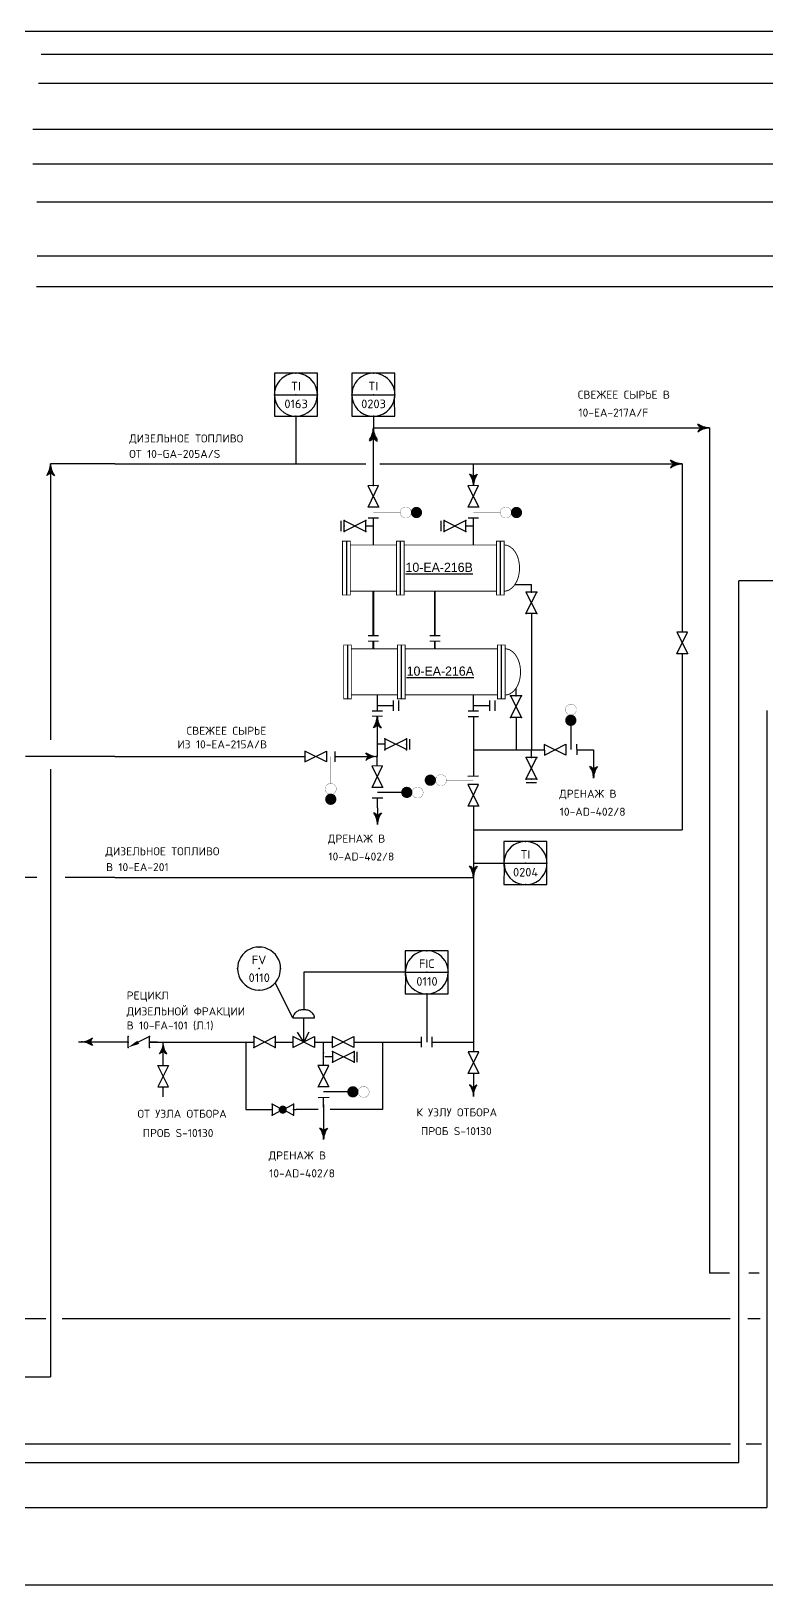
# Model space of a CAD drawing. Extents: x 78 to 490, y 181 to 404.
# Drawn here: x 307.84 to 319.8, y 185.82 to 211.07 of the extents above; entities that cross this region are included whole.
import ezdxf
from ezdxf.enums import TextEntityAlignment as Align

# ---------------------------------------------------------------- set-up
doc = ezdxf.new("R2010")
doc.units = 0
doc.linetypes.add('HIDDEN', pattern=[0.125, 0.0625, -0.0625])
doc.linetypes.add('SDASH', pattern=[0.09375, 0.046875, -0.046875])
doc.layers.get('0').update_dxf_attribs({"linetype": 'CONTINUOUS'})
for name, color, linetype in [('IN-ATTRIBS', 7, 'CONTINUOUS'), ('IN-ELECTRICAL', 7, 'HIDDEN'), ('IN-EQUIPMENT', 7, 'CONTINUOUS'), ('IN-INST-TAP', 7, 'CONTINUOUS'), ('IN-INSTRUMENT', 7, 'SDASH'), ('IN-MAJ-PROC', 7, 'CONTINUOUS'), ('IN-MIN-PROC', 7, 'CONTINUOUS'), ('IN-PNEUMATIC', 7, 'CONTINUOUS'), ('IN-TEXT', 51, 'CONTINUOUS')]:
    doc.layers.add(name, color=color, linetype=linetype)
doc.styles.add('ATTRIBS', font='SIMPLEX', dxfattribs={"width": 0.8, "height": 0.125})
doc.styles.add('B2', font='AU101S01', dxfattribs={"height": 0.14})
doc.styles.add('NARROW', font='simplex', dxfattribs={"width": 0.75, "height": 0.1})
doc.styles.add('S1', font='simplex.shx')
doc.styles.add('SIMPLEX', font='SIMPLEX.shx')

# ---------------------------------------------------------------- blocks, each defined once
blk = doc.blocks.new('VALVTEXT')
at = {"layer": 'IN-ATTRIBS'}
for p in [(0, 0.0625), (0, 0), (0.25, 0.0625), (0.25, 0), (0, -0.0625), (0.25, -0.0625)]:
    blk.add_point(p, dxfattribs=at)
at = {"layer": 'IN-ATTRIBS', "style": 'S1', "flags": 1}
for tag, p in [('IDNUM', (0.125, 0.5625)), ('DWGNO', (0.125, 0.4375)), ('FILENO', (0.125, 0.3125))]:
    blk.add_attdef(tag, text='', height=0.1, dxfattribs=at).set_placement(p, align=Align.CENTER)
at = {"layer": 'IN-ATTRIBS', "style": 'S1'}
for tag, p in [('MODE', (0.125, 0.078125)), ('SIZE', (0.125, -0.1875))]:
    blk.add_attdef(tag, text='', height=0.1, dxfattribs=at).set_placement(p, align=Align.CENTER)
blk = doc.blocks.new('PE2')
for points in [[(0, 0, 0.150368), (0.188, 0.062, 0.150368)], [(0.125, 0, 0.206864), (0.188, 0.062, 0.206864)], [(0.125, 0, -0.206864), (0.188, -0.062, -0.206864)]]:
    blk.add_lwpolyline(points, format="xyb")
blk.add_arc((-0.008, -0.336), 0.336, 54.4623, 88.6678)
for points in [[(0, 0), (0.125, 0), (0.04, 0.003), (0.141, 0.008)], [(0, 0), (0.125, 0), (0.04, -0.003), (0.141, -0.008)], [(0.04, 0.003), (0.141, 0.008), (0.079, 0.011), (0.156, 0.019)], [(0.079, 0.011), (0.156, 0.019), (0.117, 0.024), (0.169, 0.031)], [(0.117, 0.024), (0.169, 0.031), (0.154, 0.041), (0.179, 0.046)], [(0.154, 0.041), (0.179, 0.046), (0.188, 0.062)], [(0.04, -0.003), (0.141, -0.008), (0.079, -0.011), (0.156, -0.019)], [(0.079, -0.011), (0.156, -0.019), (0.117, -0.024), (0.169, -0.031)], [(0.117, -0.024), (0.169, -0.031), (0.154, -0.041), (0.179, -0.046)], [(0.154, -0.041), (0.179, -0.046), (0.188, -0.062)]]:
    blk.add_solid(points)
blk = doc.blocks.new('BUBTEXT')
at = {"layer": 'IN-ATTRIBS'}
for p in [(0, 0.25), (-0.25, 0), (0, 0), (0.25, 0), (0, -0.25)]:
    blk.add_point(p, dxfattribs=at)
at = {"layer": 'IN-ATTRIBS', "flags": 1}
for tag, style, width, p in [('DWGNO', 'ATTRIBS', 0.8, (0.003, 0.447)), ('IDNUM', 'ATTRIBS', 0.8, (0.009, 0.584)), ('FILENO', 'ATTRIBS', 0.8, (-0.003, 0.311)), ('LOC', 'ATTRIBS', 0.8, (-0.08, -0.422)), ('SIG', 'ATTRIBS', 0.8, (-0.087, -0.563)), ('INSTALL', 'ATTRIBS', 0.8, (-0.087, -0.699)), ('DATE', 'ATTRIBS', 0.8, (-0.088, -0.969)), ('SERV', 'ATTRIBS', 0.8, (-0.083, -0.838)), ('DES', 'NARROW', 0.75, (-0.087, -1.102)), ('CSYS', 'NARROW', 0.75, (-0.087, -1.243))]:
    blk.add_attdef(tag, text='', height=0.1, dxfattribs=dict(at, style=style, width=width)).set_placement(p, align=Align.CENTER)
at = {"layer": 'IN-ATTRIBS', "style": 'ATTRIBS', "flags": 1}
blk.add_attdef('SYSCDI', text='', height=0.1, dxfattribs=at).set_placement((-0.312, 0.312), align=Align.RIGHT)
at = {"layer": 'IN-ATTRIBS', "style": 'ATTRIBS'}
blk.add_attdef('SYSCDV', text='', height=0.1, dxfattribs=at).set_placement((-0.312, 0.141), align=Align.RIGHT)
at = {"layer": 'IN-ATTRIBS', "style": 'S1'}
for tag, p in [('A1', (0.323, 0.115)), ('XT', (0.324, 0.257)), ('A2', (0.323, -0.035)), ('A3', (0.323, -0.185)), ('RES', (0.323, -0.342))]:
    blk.add_attdef(tag, p, '', height=0.1, dxfattribs=at)
for tag, p in [('INSTTYPE', (0, 0.05)), ('TAGNUM', (0.002, -0.156)), ('MD', (0.402, -0.565)), ('SZ', (0.402, -0.696))]:
    blk.add_attdef(tag, text='', height=0.1, dxfattribs=at).set_placement(p, align=Align.CENTER)

msp = doc.modelspace()

# ---------------------------------------------------------------- linework, layer by layer
at = {"color": 6}
for p, q in [((79.948, 211.074), (463.566, 211.074)), ((79.948, 185.824), (463.566, 185.824))]:
    msp.add_line(p, q, dxfattribs=at)
at = {"color": 5, "linetype": 'Continuous'}
for p, q in [((307.959, 210.227), (342.32, 210.227)), ((315.703, 202.083), (315.969, 202.083)), ((315.969, 201.958), (315.969, 202.083)), ((315.969, 201.608), (315.969, 201.37)), ((315.969, 201.37), (315.969, 199.393)), ((315.719, 200.27), (315.719, 200.395)), ((315.719, 199.92), (315.719, 199.393)), ((313.464, 199.132), (313.464, 199.285)), ((313.464, 199.132), (313.464, 199.285)), ((315.026, 199.393), (316.179, 199.393)), ((316.704, 199.393), (316.98, 199.393)), ((316.98, 199.393), (316.98, 198.936)), ((313.469, 198.453), (313.469, 198.607)), ((313.469, 198.453), (313.469, 198.183)), ((309.983, 194.266), (309.983, 194.641)), ((311.331, 194.646), (311.331, 193.547)), ((313.547, 194.646), (313.547, 193.547)), ((315.026, 194.646), (315.026, 194.486)), ((315.026, 194.136), (315.026, 193.76)), ((309.983, 193.755), (309.983, 193.916)), ((312.593, 193.587), (312.593, 193.741)), ((311.331, 193.547), (311.754, 193.547)), ((312.506, 193.547), (312.144, 193.547)), ((312.593, 193.63), (312.593, 193.06)), ((313.547, 193.547), (312.699, 193.547))]:
    msp.add_line(p, q, dxfattribs=at)
at = {"color": 3}
for p, q in [((307.865, 209.478), (343.766, 209.478)), ((307.867, 208.919), (342.258, 208.919)), ((277.231, 189.204), (308.155, 189.204)), ((278.822, 188.115), (319.205, 188.115)), ((319.458, 188.115), (319.71, 188.115)), ((278.841, 187.811), (319.34, 187.811)), ((278.827, 187.08), (319.796, 187.08))]:
    msp.add_line(p, q, dxfattribs=at)
at = {"color": 3, "linetype": 'Continuous'}
for p, q in [((307.933, 208.301), (309.197, 208.301)), ((309.197, 208.301), (320.023, 208.301)), ((307.935, 207.42), (309.197, 207.42)), ((309.197, 207.42), (320.023, 207.42)), ((309.197, 206.916), (307.928, 206.916)), ((320.023, 206.916), (309.197, 206.916)), ((313.401, 204.626), (318.861, 204.626)), ((318.861, 204.626), (318.861, 190.891)), ((313.401, 203.678), (313.401, 204.501)), ((308.155, 204.041), (308.155, 199.554)), ((309.197, 204.041), (308.155, 204.041)), ((309.197, 204.041), (313.28, 204.041)), ((313.507, 204.041), (315.05, 204.041)), ((315.026, 204.041), (318.419, 204.041)), ((315.026, 203.687), (315.026, 204.041)), ((318.419, 204.041), (318.419, 201.305)), ((319.34, 187.811), (319.34, 202.141)), ((320.023, 202.141), (319.34, 202.141)), ((318.419, 200.956), (318.419, 198.095)), ((319.796, 200.033), (319.796, 187.08)), ((313.464, 199.941), (313.464, 199.285)), ((315.026, 199.934), (315.026, 198.963)), ((309.197, 199.285), (307.75, 199.285)), ((309.197, 199.285), (312.289, 199.285)), ((312.778, 199.285), (313.339, 199.285)), ((308.155, 199.082), (308.155, 192.592)), ((315.026, 198.481), (315.026, 194.646)), ((315.026, 198.095), (318.419, 198.095)), ((307.934, 197.317), (307.275, 197.317)), ((309.197, 197.317), (308.391, 197.317)), ((309.197, 197.317), (310.714, 197.317)), ((310.651, 197.317), (315.026, 197.317)), ((309.415, 194.646), (308.609, 194.646)), ((309.891, 194.646), (309.765, 194.646)), ((309.765, 194.646), (311.456, 194.646)), ((311.806, 194.646), (312.094, 194.646)), ((312.444, 194.646), (312.731, 194.646)), ((313.081, 194.646), (314.181, 194.646)), ((314.356, 194.646), (315.026, 194.646)), ((308.155, 192.82), (308.155, 189.204)), ((319.189, 190.891), (318.861, 190.891)), ((319.671, 190.891), (319.5, 190.891)), ((308.078, 190.149), (306.905, 190.149)), ((319.2, 190.149), (308.344, 190.149)), ((319.684, 190.149), (319.488, 190.149))]:
    msp.add_line(p, q, dxfattribs=at)
at = {"linetype": 'Continuous'}
for p, q in [((311.792, 205.164), (312.492, 205.164)), ((313.051, 205.164), (313.751, 205.164)), ((316.351, 199.393), (316.358, 199.393)), ((315.522, 197.554), (316.222, 197.554)), ((313.919, 195.779), (314.619, 195.779))]:
    msp.add_line(p, q, dxfattribs=at)
at = {"color": 2}
for p, q in [((313.485, 203.688), (313.31, 203.686)), ((313.31, 203.686), (313.489, 203.338)), ((313.314, 203.336), (313.485, 203.688)), ((315.11, 203.688), (314.935, 203.686)), ((314.935, 203.686), (315.114, 203.338)), ((314.939, 203.336), (315.11, 203.688)), ((313.489, 203.338), (313.314, 203.338)), ((315.114, 203.338), (314.939, 203.338)), ((312.873, 203.116), (312.873, 202.948)), ((313.276, 203.119), (312.926, 202.944)), ((312.926, 202.944), (312.926, 203.119)), ((312.926, 203.119), (313.276, 202.944)), ((313.276, 202.944), (313.276, 203.119)), ((313.276, 203.032), (313.401, 203.032)), ((314.498, 203.116), (314.498, 202.948)), ((314.901, 203.119), (314.551, 202.944)), ((314.551, 202.944), (314.551, 203.119)), ((314.551, 203.119), (314.901, 202.944)), ((314.901, 202.944), (314.901, 203.119)), ((314.901, 203.032), (315.026, 203.032)), ((315.881, 201.608), (316.056, 201.958)), ((316.056, 201.958), (315.881, 201.958)), ((315.881, 201.958), (316.056, 201.608)), ((316.056, 201.608), (315.881, 201.608)), ((318.505, 201.306), (318.33, 201.304)), ((318.33, 201.304), (318.509, 200.956)), ((318.334, 200.954), (318.505, 201.306)), ((318.509, 200.956), (318.334, 200.956)), ((315.632, 199.92), (315.807, 200.27)), ((315.632, 200.27), (315.807, 199.92)), ((315.807, 200.27), (315.632, 200.27)), ((315.807, 199.92), (315.632, 199.92)), ((316.612, 199.782), (316.612, 199.397)), ((313.589, 199.484), (313.464, 199.484)), ((313.939, 199.397), (313.589, 199.572)), ((313.589, 199.397), (313.939, 199.572)), ((313.589, 199.572), (313.589, 199.397)), ((313.939, 199.572), (313.939, 199.397)), ((313.992, 199.4), (313.992, 199.568)), ((316.179, 199.48), (316.18, 199.305)), ((316.53, 199.309), (316.179, 199.48)), ((316.18, 199.305), (316.528, 199.484)), ((316.528, 199.484), (316.528, 199.309)), ((316.703, 199.486), (316.705, 199.311)), ((312.289, 199.198), (312.639, 199.373)), ((312.289, 199.373), (312.289, 199.198)), ((312.639, 199.198), (312.289, 199.373)), ((312.639, 199.373), (312.639, 199.198)), ((312.778, 199.201), (312.778, 199.369)), ((315.881, 198.918), (316.056, 199.268)), ((315.881, 199.268), (316.056, 198.918)), ((316.056, 199.268), (315.881, 199.268)), ((315.969, 199.268), (315.969, 199.393)), ((313.551, 199.133), (313.376, 199.131)), ((313.376, 199.131), (313.555, 198.783)), ((313.38, 198.781), (313.551, 199.133)), ((313.555, 198.783), (313.38, 198.783)), ((315.112, 198.964), (314.937, 198.962)), ((315.112, 198.831), (314.937, 198.829)), ((314.937, 198.829), (315.116, 198.481)), ((314.941, 198.479), (315.112, 198.831)), ((316.056, 198.918), (315.881, 198.918)), ((315.885, 198.864), (316.053, 198.864)), ((313.557, 198.608), (313.382, 198.606)), ((313.854, 198.7), (313.468, 198.7)), ((315.116, 198.481), (314.941, 198.481)), ((312.094, 195.04), (312.444, 195.04)), ((312.269, 194.646), (312.269, 195.04)), ((309.415, 194.559), (309.415, 194.734)), ((312.731, 194.734), (312.731, 194.559)), ((313.081, 194.559), (312.731, 194.734)), ((312.731, 194.559), (313.081, 194.734)), ((313.081, 194.734), (313.081, 194.559)), ((312.737, 194.317), (313.087, 194.492)), ((312.737, 194.492), (312.737, 194.317)), ((313.087, 194.317), (312.737, 194.492)), ((313.087, 194.492), (313.087, 194.317)), ((313.14, 194.321), (313.14, 194.489)), ((312.675, 194.267), (312.5, 194.265)), ((312.5, 194.265), (312.679, 193.917)), ((312.504, 193.915), (312.675, 194.267)), ((312.737, 194.405), (312.612, 194.405)), ((312.679, 193.917), (312.504, 193.917)), ((312.681, 193.742), (312.506, 193.74)), ((312.977, 193.834), (312.592, 193.834))]:
    msp.add_line(p, q, dxfattribs=at)
for p, q in [((313.464, 198.953), (313.464, 198.961)), ((312.588, 194.266), (312.588, 194.646)), ((312.588, 194.471), (312.588, 194.646))]:
    msp.add_line(p, q)
at = {"color": 7}
for q in [(312.168, 194.804), (312.359, 194.811)]:
    msp.add_line((312.269, 194.646), q, dxfattribs=at)
for points in [[(312.492, 205.11), (312.492, 205.514), (311.792, 205.514), (311.792, 205.11)], [(313.751, 205.11), (313.751, 205.514), (313.051, 205.514), (313.051, 205.11)], [(311.792, 205.11), (311.792, 204.814), (312.492, 204.814), (312.492, 205.11)], [(313.051, 205.11), (313.051, 204.814), (313.751, 204.814), (313.747, 205.11)], [(316.222, 197.5), (316.222, 197.904), (315.522, 197.904), (315.522, 197.5)], [(315.526, 197.5), (315.522, 197.204), (316.222, 197.204), (316.218, 197.5)], [(314.619, 195.725), (314.619, 196.129), (313.919, 196.129), (313.919, 195.725)], [(313.923, 195.725), (313.919, 195.429), (314.619, 195.429), (314.619, 195.725)]]:
    msp.add_lwpolyline(points)
at = {"color": 2}
for points, const_width in [([(313.926, 203.34, 1), (313.926, 203.161, 1)], 0.0035), ([(314.101, 203.296, 1), (314.101, 203.205, 1)], 0.091), ([(315.551, 203.34, 1), (315.551, 203.161, 1)], 0.0035), ([(315.726, 203.296, 1), (315.726, 203.205, 1)], 0.091), ([(316.7, 200.047, 1), (316.522, 200.049, 1)], 0.0035), ([(316.655, 199.873, 1), (316.564, 199.874, 1)], 0.091), ([(314.326, 198.855, 1), (314.326, 198.946, 1)], 0.091), ([(314.501, 198.811, 1), (314.501, 198.99, 1)], 0.0035), ([(312.798, 198.759, 1), (312.619, 198.759, 1)], 0.0035), ([(313.944, 198.657, 1), (313.945, 198.748, 1)], 0.091), ([(314.119, 198.611, 1), (314.121, 198.79, 1)], 0.0035), ([(312.754, 198.591, 1), (312.663, 198.591, 1)], 0.091), ([(313.068, 193.791, 1), (313.069, 193.882, 1)], 0.091), ([(313.242, 193.746, 1), (313.244, 193.924, 1)], 0.0035), ([(311.896, 193.547, 1), (311.962, 193.547, 1)], 0.0656)]:
    msp.add_lwpolyline(points, format="xyb", close=True, dxfattribs=dict(at, const_width=const_width))
for points, const_width in [([(313.839, 203.251), (313.401, 203.251)], 0.007), ([(315.464, 203.251), (315.026, 203.251)], 0.007), ([(312.709, 198.846), (312.709, 199.284)], 0.007), ([(314.589, 198.901), (315.026, 198.901)], 0.007), ([(314.181, 194.734), (314.181, 194.559)], 0.021), ([(314.356, 194.734), (314.356, 194.559)], 0.021)]:
    msp.add_lwpolyline(points, dxfattribs=dict(at, const_width=const_width))
msp.add_lwpolyline([(312.444, 195.04, 0.126822), (312.431, 195.088, 0.10607), (312.392, 195.133, 0.085783), (312.338, 195.161, 0.075445), (312.269, 195.171, 0.075445), (312.2, 195.161, 0.085783), (312.145, 195.133, 0.10607), (312.106, 195.088, 0.126822), (312.094, 195.04)], format="xyb", dxfattribs=at)
for points in [[(309.765, 194.559), (309.765, 194.734), (309.58, 194.641)], [(311.871, 193.576), (311.754, 193.634), (311.754, 193.459), (311.871, 193.517)], [(311.988, 193.576), (312.104, 193.634), (312.104, 193.459), (311.988, 193.517)]]:
    msp.add_lwpolyline(points, dxfattribs=at)
for points in [[(311.456, 194.559), (311.806, 194.734), (311.806, 194.559), (311.456, 194.734)], [(312.094, 194.559), (312.444, 194.734), (312.444, 194.559), (312.094, 194.734)], [(314.939, 194.136), (315.114, 194.486), (314.939, 194.486), (315.114, 194.136)], [(310.071, 194.266), (309.896, 193.916), (310.071, 193.916), (309.896, 194.266)]]:
    msp.add_lwpolyline(points, close=True, dxfattribs=at)
for centre, start, end in [((312.142, 205.164), 351.1529, 188.8471), ((313.401, 205.164), 351.1529, 188.8471), ((312.142, 205.164), 180, 0), ((313.401, 205.164), 180, 351.1529), ((315.872, 197.554), 351.1529, 188.8471), ((315.876, 197.552), 179.7949, 351.358), ((311.543, 195.839), 351.2379, 188.9321), ((314.269, 195.779), 351.1529, 188.8471), ((311.543, 195.839), 188.9321, 351.2379), ((314.269, 195.779), 180, 0)]:
    msp.add_arc(centre, 0.35, start, end)
for p in [(309.415, 194.734), (309.765, 194.734), (311.456, 194.734), (311.806, 194.734), (309.415, 194.646), (309.415, 194.559), (309.765, 194.646), (309.765, 194.559), (311.456, 194.646), (311.456, 194.559), (311.806, 194.646), (311.806, 194.559), (312.588, 194.471), (311.754, 193.634), (311.754, 193.547), (311.754, 193.459), (312.104, 193.634), (312.104, 193.547), (312.104, 193.459)]:
    msp.add_point(p, dxfattribs=at)
msp.add_solid([(309.596, 194.615), (309.415, 194.559), (309.565, 194.668)], dxfattribs=at)
at = {"layer": 'IN-ELECTRICAL', "linetype": 'Continuous'}
msp.add_line((313.919, 195.779), (312.269, 195.779), dxfattribs=at)
at = {"layer": 'IN-EQUIPMENT', "color": 6}
for points, const_width in [([(313.314, 203.163), (313.489, 203.163)], 0.021), ([(313.401, 202.723), (313.401, 203.163)], 0.021), ([(314.939, 203.163), (315.114, 203.163)], 0.021), ([(315.026, 202.723), (315.026, 203.163)], 0.021), ([(313.026, 202.723), (313.776, 202.723)], 0.015), ([(313.901, 202.723), (315.401, 202.723)], 0.015), ([(313.026, 201.973), (313.776, 201.973)], 0.015), ([(313.401, 201.248), (313.401, 201.973)], 0.03), ([(313.901, 201.973), (315.401, 201.973)], 0.015), ([(314.401, 201.973), (314.401, 201.248)], 0.03), ([(313.314, 201.248), (313.489, 201.248)], 0.021), ([(314.314, 201.248), (314.489, 201.248)], 0.021), ([(313.043, 201.035), (313.793, 201.035)], 0.015), ([(313.314, 201.16), (313.489, 201.16)], 0.021), ([(313.401, 201.035), (313.401, 201.16)], 0.03), ([(313.918, 201.035), (315.418, 201.035)], 0.015), ([(314.314, 201.16), (314.489, 201.16)], 0.021), ([(314.401, 201.035), (314.401, 201.16)], 0.03), ([(313.043, 200.286), (313.793, 200.286)], 0.015), ([(313.464, 200.286), (313.464, 200.023)], 0.021), ([(313.918, 200.286), (315.418, 200.286)], 0.015), ([(315.026, 200.286), (315.026, 200.023)], 0.021), ([(313.551, 200.023), (313.376, 200.023)], 0.021), ([(313.464, 200.11), (313.726, 200.11)], 0.021), ([(313.726, 200.198), (313.726, 200.023)], 0.021), ([(313.814, 200.198), (313.814, 200.023)], 0.021), ([(315.114, 200.023), (314.939, 200.023)], 0.021), ([(315.026, 200.11), (315.289, 200.11)], 0.021), ([(315.289, 200.198), (315.289, 200.023)], 0.021), ([(315.376, 200.198), (315.376, 200.023)], 0.021), ([(313.551, 199.941), (313.376, 199.941)], 0.021), ([(315.114, 199.934), (314.939, 199.934)], 0.021)]:
    msp.add_lwpolyline(points, dxfattribs=dict(at, const_width=const_width))
at = {"layer": 'IN-EQUIPMENT', "color": 6, "const_width": 0.015}
for points in [[(313.026, 201.91), (313.026, 202.785), (312.901, 202.785), (312.901, 201.91)], [(313.901, 201.91), (313.901, 202.785), (313.776, 202.785), (313.776, 201.91)], [(315.526, 201.91), (315.526, 202.785), (315.401, 202.785), (315.401, 201.91)], [(313.043, 200.223), (313.043, 201.098), (312.918, 201.098), (312.918, 200.223)], [(313.918, 200.223), (313.918, 201.098), (313.793, 201.098), (313.793, 200.223)], [(315.543, 200.223), (315.543, 201.098), (315.418, 201.098), (315.418, 200.223)]]:
    msp.add_lwpolyline(points, close=True, dxfattribs=at)
for points in [[(315.526, 201.973, 0.139889), (315.616, 201.998, 0.107118), (315.703, 202.083, 0.079812), (315.756, 202.199, 0.067459), (315.776, 202.348, 0.067459), (315.756, 202.497, 0.079812), (315.703, 202.613, 0.107118), (315.616, 202.697, 0.139889), (315.526, 202.723)], [(315.543, 200.285, 0.139889), (315.632, 200.311, 0.107118), (315.719, 200.395, 0.079812), (315.772, 200.511, 0.067459), (315.793, 200.66, 0.067459), (315.772, 200.809, 0.079812), (315.719, 200.925, 0.107118), (315.632, 201.01, 0.139889), (315.543, 201.035)]]:
    msp.add_lwpolyline(points, format="xyb", dxfattribs=at)
at = {"layer": 'IN-INST-TAP'}
for p, q in [((312.142, 204.814), (312.142, 204.041)), ((313.401, 204.814), (313.401, 204.626)), ((315.026, 197.554), (315.526, 197.554)), ((312.094, 195.04), (311.804, 195.607)), ((314.269, 195.429), (314.269, 194.646))]:
    msp.add_line(p, q, dxfattribs=at)
at = {"layer": 'IN-MAJ-PROC', "color": 3}
msp.add_line((308.004, 210.696), (342.472, 210.696), dxfattribs=at)
at = {"layer": 'IN-MAJ-PROC'}
for p, q in [((313.401, 203.509), (313.401, 203.516)), ((315.026, 203.509), (315.026, 203.516)), ((312.964, 202.779), (312.964, 201.91)), ((313.839, 202.779), (313.839, 201.91)), ((315.464, 202.779), (315.464, 201.91)), ((312.98, 201.091), (312.98, 200.223)), ((313.855, 201.091), (313.855, 200.223)), ((315.48, 201.091), (315.48, 200.223))]:
    msp.add_line(p, q, dxfattribs=at)
at = {"layer": 'IN-MIN-PROC'}
msp.add_line((312.104, 193.547), (312.144, 193.547), dxfattribs=at)
at = {"layer": 'IN-PNEUMATIC'}
msp.add_line((312.269, 195.779), (312.27, 195.171), dxfattribs=at)

# ---------------------------------------------------------------- block references
at = {"color": 3, "linetype": 'Continuous'}
for p, rotation in [((313.401, 204.626), 270), ((313.401, 204.599), 270), ((315.027, 203.688), 89.99999999999999)]:
    msp.add_blockref('PE2', p, dxfattribs=dict(at, rotation=rotation))
at = {"color": 3, "linetype": 'Continuous', "xscale": -1}
msp.add_blockref('PE2', (318.861, 204.626), dxfattribs=at)
at = {"color": 5, "linetype": 'Continuous', "xscale": -1}
msp.add_blockref('PE2', (318.419, 204.041), dxfattribs=at)
at = {"color": 2, "xscale": -1.4, "yscale": 1.4, "zscale": 1.4}
for p, rotation in [((312.926, 203.032), 180), ((314.551, 203.032), 180), ((315.969, 201.608), 270), ((315.719, 199.92), 270), ((315.969, 198.918), 270)]:
    msp.add_blockref('VALVTEXT', p, dxfattribs=dict(at, rotation=rotation))
for p in [(313.939, 199.484), (313.087, 194.405)]:
    msp.add_blockref('VALVTEXT', p, dxfattribs=at)
at = {"color": 5, "linetype": 'Continuous', "rotation": 90}
for p in [(316.98, 198.936), (313.469, 198.183), (312.593, 193.06)]:
    msp.add_blockref('PE2', p, dxfattribs=at)
at = {"color": 5, "linetype": 'Continuous', "xscale": -1}
for p, rotation in [((309.983, 194.641), 90), ((315.026, 193.76), 270)]:
    msp.add_blockref('PE2', p, dxfattribs=dict(at, rotation=rotation))
at = {"layer": 'IN-INSTRUMENT', "xscale": 1.4, "yscale": 1.4, "zscale": 1.4}
for p, values in [((312.142, 205.164), {'INSTTYPE': 'TI', 'TAGNUM': '0163'}), ((313.401, 205.164), {'INSTTYPE': 'TI', 'TAGNUM': '0203'}), ((315.872, 197.554), {'INSTTYPE': 'TI', 'TAGNUM': '0204'}), ((311.543, 195.84), {'INSTTYPE': 'FV', 'TAGNUM': '0110'}), ((314.269, 195.779), {'INSTTYPE': 'FIC', 'TAGNUM': '0110'})]:
    msp.add_blockref('BUBTEXT', p, dxfattribs=at).add_auto_attribs(values)
at = {"layer": 'IN-MAJ-PROC'}
for p, rotation in [((308.155, 204.041), 270), ((315.026, 197.317), 90)]:
    msp.add_blockref('PE2', p, dxfattribs=dict(at, rotation=rotation))
at = {"layer": 'IN-MAJ-PROC', "color": 3}
for p, rotation in [((313.464, 199.941), 270), ((313.464, 199.285), 180)]:
    msp.add_blockref('PE2', p, dxfattribs=dict(at, rotation=rotation))
at = {"layer": 'IN-MIN-PROC', "color": 3}
msp.add_blockref('PE2', (308.65, 194.65), dxfattribs=at)

# ---------------------------------------------------------------- texts
at = {"color": 1, "linetype": 'Continuous', "style": 'SIMPLEX'}
for s, p in [('СВЕЖЕЕ СЫРЬЕ В', (316.724, 205.1)), ('10-EA-217A/F', (316.733, 204.809)), ('ДИЗЕЛЬНОЕ ТОПЛИВО', (309.434, 204.389)), ('ОТ 10-GA-205A/S', (309.434, 204.138)), ('СВЕЖЕЕ СЫРЬЕ', (310.366, 199.639)), ('ИЗ 10-EA-215A/B', (310.217, 199.418)), ('ДРЕНАЖ В', (316.421, 198.615)), ('10-AD-402/8', (316.429, 198.323)), ('ДРЕНАЖ В', (312.662, 197.886)), ('ДИЗЕЛЬНОЕ ТОПЛИВО', (309.047, 197.68)), ('10-AD-402/8', (312.67, 197.595)), ('В 10-EA-201', (309.057, 197.423)), ('РЕЦИКЛ ', (309.392, 195.337)), ('ДИЗЕЛЬНОЙ ФРАКЦИИ', (309.392, 195.079)), ('В 10-FA-101 (Л.1)', (309.392, 194.85)), ('ОТ УЗЛА ОТБОРА', (309.568, 193.415)), ('К УЗЛУ ОТБОРА', (314.1, 193.438)), ('ПРОБ S-10130', (309.652, 193.102)), ('ПРОБ S-10130', (314.174, 193.133)), ('ДРЕНАЖ В', (311.699, 192.738)), ('10-AD-402/8', (311.707, 192.447))]:
    msp.add_text(s, height=0.13, dxfattribs=at).set_placement(p)
at = {"layer": 'IN-TEXT', "color": 4, "style": 'B2'}
for s, p in [('%%U10-EA-216B', (313.924, 202.285)), ('%%U10-EA-216A', (313.942, 200.598))]:
    msp.add_text(s, height=0.15, dxfattribs=at).set_placement(p)

doc.saveas('drawing.dxf')
